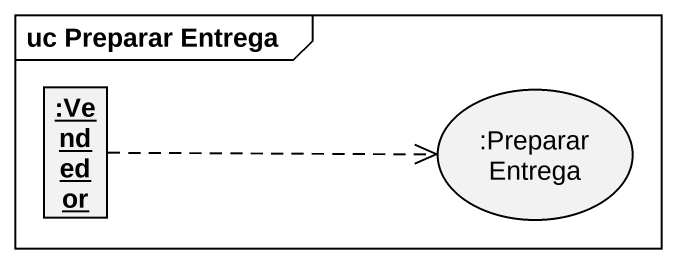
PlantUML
@startuml
mainframe uc Preparar Entrega
allowmixing
hide circle
hide empty members
object ":Vendedor" as Vendedor
usecase ":Preparar Entrega" as Preparar_Entrega
Vendedor .right.> Preparar_Entrega
@enduml
